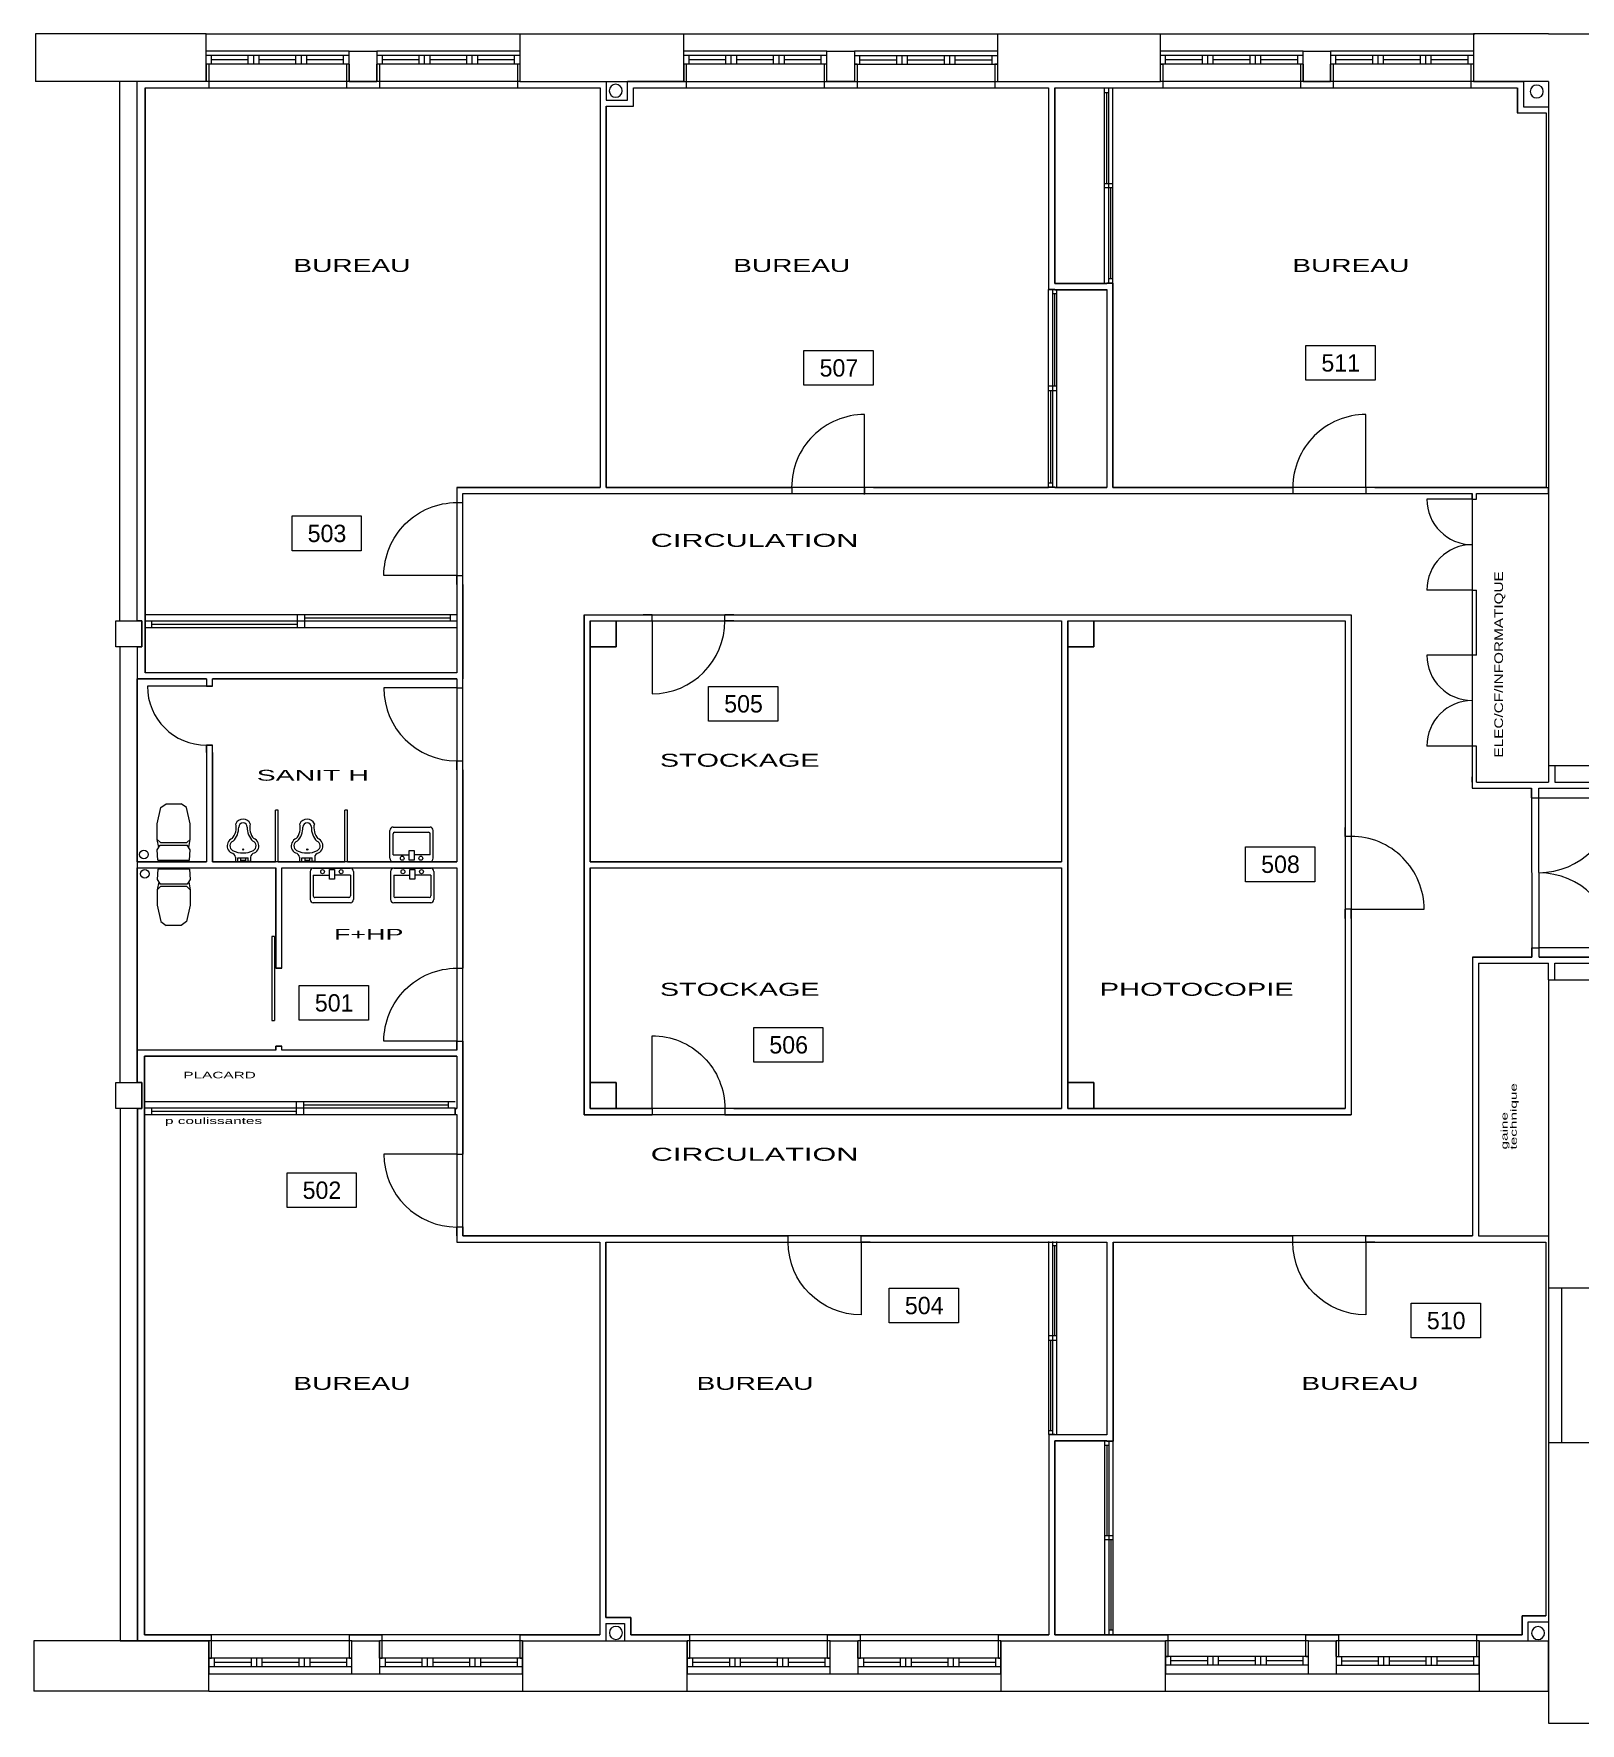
# Model space of a CAD drawing. Extents: x -18.1 to 35.5, y -11.5 to 10.4.
# Drawn here: x -18.14 to -0.3, y -11.54 to 7.96 of the extents above; entities that cross this region are included whole.
import ezdxf

# ---------------------------------------------------------------- set-up
doc = ezdxf.new("R2010")
doc.units = 0
doc.header["$MEASUREMENT"] = 0
doc.linetypes.add('TRAIT_PLEIN', pattern=[0])
for name, color, linetype in [('CLOIS5', 2, 'TRAIT_PLEIN'), ('MUR', 7, 'TRAIT_PLEIN'), ('PORTE', 3, 'Continuous'), ('SANITAIRE', 6, 'TRAIT_PLEIN'), ('SPACES', 150, 'TRAIT_PLEIN'), ('TEXTES', 6, 'TRAIT_PLEIN'), ('VITRE', 1, 'TRAIT_PLEIN')]:
    doc.layers.add(name, color=color, linetype=linetype)

msp = doc.modelspace()

# ---------------------------------------------------------------- linework, layer by layer
at = {"layer": 'CLOIS5'}
for p, q in [((-16.123, 7.606), (-16.151, 7.606)), ((-16.151, 7.606), (-16.151, 7.408)), ((-16.123, 7.606), (-16.123, 7.336)), ((-14.503, 7.606), (-14.533, 7.606)), ((-14.533, 7.606), (-14.533, 7.336)), ((-14.503, 7.606), (-14.503, 7.408)), ((-14.151, 7.606), (-14.181, 7.606)), ((-14.181, 7.408), (-14.181, 7.606)), ((-14.151, 7.606), (-14.151, 7.336)), ((-12.531, 7.606), (-12.561, 7.606)), ((-12.561, 7.606), (-12.561, 7.336)), ((-12.531, 7.606), (-12.531, 7.408)), ((-10.611, 7.606), (-10.641, 7.606)), ((-10.641, 7.606), (-10.641, 7.408)), ((-10.611, 7.606), (-10.611, 7.336)), ((-8.991, 7.606), (-9.021, 7.606)), ((-9.021, 7.606), (-9.021, 7.336)), ((-8.991, 7.408), (-8.991, 7.606)), ((-8.64, 7.606), (-8.67, 7.606)), ((-8.67, 7.606), (-8.67, 7.408)), ((-8.64, 7.606), (-8.64, 7.336)), ((-7.02, 7.606), (-7.05, 7.606)), ((-7.05, 7.606), (-7.05, 7.336)), ((-7.02, 7.606), (-7.02, 7.408)), ((-5.14, 7.408), (-5.14, 7.606)), ((-5.14, 7.606), (-5.113, 7.606)), ((-5.113, 7.606), (-5.113, 7.336)), ((-3.493, 7.606), (-3.523, 7.606)), ((-3.523, 7.606), (-3.523, 7.336)), ((-3.493, 7.606), (-3.493, 7.408)), ((-3.147, 7.606), (-3.177, 7.606)), ((-3.177, 7.408), (-3.177, 7.606)), ((-3.147, 7.606), (-3.147, 7.336)), ((-1.527, 7.606), (-1.557, 7.606)), ((-1.557, 7.606), (-1.557, 7.336)), ((-1.527, 7.606), (-1.527, 7.408)), ((-16.95, 1.182), (-16.95, 7.408)), ((-16.151, 7.408), (-16.948, 7.407)), ((-16.858, 7.336), (-16.858, 0.582)), ((-16.858, 7.336), (-16.123, 7.336)), ((-16.123, 7.336), (-14.533, 7.336)), ((-14.533, 7.336), (-14.151, 7.336)), ((-14.503, 7.408), (-14.181, 7.408)), ((-14.151, 7.336), (-12.561, 7.336)), ((-12.561, 7.336), (-11.605, 7.336)), ((-12.531, 7.408), (-11.535, 7.408)), ((-11.605, 7.336), (-11.605, 2.722)), ((-11.535, 7.408), (-11.535, 7.193)), ((-11.29, 7.193), (-11.29, 7.408)), ((-10.641, 7.408), (-11.29, 7.408)), ((-11.22, 7.123), (-11.22, 7.336)), ((-11.22, 7.336), (-10.611, 7.336)), ((-10.611, 7.336), (-9.015, 7.336)), ((-9.015, 7.336), (-8.64, 7.336)), ((-8.67, 7.408), (-8.991, 7.408)), ((-8.64, 7.336), (-7.05, 7.336)), ((-7.05, 7.336), (-6.43, 7.336)), ((-7.02, 7.408), (-5.14, 7.408)), ((-6.43, 7.336), (-6.43, 5.005)), ((-6.36, 7.336), (-6.36, 5.074)), ((-6.36, 7.336), (-5.113, 7.336)), ((-5.113, 7.336), (-3.523, 7.336)), ((-3.523, 7.336), (-3.147, 7.336)), ((-3.493, 7.408), (-3.177, 7.408)), ((-3.147, 7.336), (-1.557, 7.336)), ((-1.557, 7.336), (-1.022, 7.336)), ((-1.527, 7.408), (-0.95, 7.408)), ((-1.02, 7.336), (-1.02, 7.045)), ((-0.95, 7.408), (-0.95, 7.115)), ((-11.535, 7.193), (-11.29, 7.193)), ((-11.535, 7.123), (-11.22, 7.123)), ((-11.535, 7.123), (-11.535, 2.722)), ((-1.02, 7.045), (-0.69, 7.045)), ((-0.95, 7.115), (-0.66, 7.115)), ((-0.69, 7.045), (-0.69, 2.722)), ((-0.66, 7.115), (-0.66, 2.722)), ((-6.36, 5.074), (-5.76, 5.074)), ((-5.76, 5.08), (-5.76, 5.074)), ((-5.76, 5.08), (-5.69, 5.08)), ((-5.69, 5.08), (-5.69, 2.722)), ((-6.36, 5.005), (-6.43, 5.005)), ((-6.36, 5.004), (-5.76, 5.004)), ((-5.76, 5.004), (-5.76, 2.722)), ((-13.26, 2.722), (-13.26, 2.652)), ((-13.26, 2.722), (-11.605, 2.722)), ((-13.26, 2.652), (-13.26, 2.547)), ((-13.26, 2.547), (-13.19, 2.547)), ((-13.19, 2.652), (-9.5, 2.652)), ((-13.19, 2.547), (-13.19, 2.652)), ((-11.535, 2.722), (-9.5, 2.722)), ((-9.5, 2.722), (-9.395, 2.722)), ((-9.5, 2.652), (-9.395, 2.652)), ((-9.395, 2.722), (-9.395, 2.652)), ((-8.45, 2.722), (-8.554, 2.722)), ((-8.554, 2.722), (-8.554, 2.652)), ((-8.554, 2.652), (-8.45, 2.652)), ((-8.45, 2.722), (-6.43, 2.722)), ((-8.45, 2.652), (-3.716, 2.652)), ((-6.43, 2.725), (-6.43, 2.722)), ((-6.43, 2.725), (-6.36, 2.725)), ((-6.36, 2.725), (-6.36, 2.722)), ((-6.36, 2.722), (-5.76, 2.722)), ((-5.69, 2.722), (-3.716, 2.722)), ((-3.716, 2.722), (-3.611, 2.722)), ((-3.716, 2.652), (-3.611, 2.652)), ((-3.611, 2.722), (-3.611, 2.652)), ((-2.666, 2.722), (-2.77, 2.722)), ((-2.77, 2.722), (-2.77, 2.652)), ((-2.77, 2.652), (-2.666, 2.652)), ((-2.666, 2.722), (-0.66, 2.722)), ((-2.666, 2.652), (-1.541, 2.652)), ((-1.541, 2.587), (-1.541, 2.652)), ((-1.54, 2.587), (-1.492, 2.587)), ((-1.492, 2.652), (-1.471, 2.652)), ((-1.492, 2.587), (-1.492, 2.652)), ((-1.471, 2.652), (-0.66, 2.652)), ((-0.69, 2.722), (-0.66, 2.722)), ((-0.66, 2.652), (-0.66, 2.722)), ((-13.26, 1.602), (-13.26, 1.706)), ((-13.26, 1.706), (-13.19, 1.706)), ((-13.26, 1.602), (-13.26, 1.182)), ((-13.19, 1.602), (-13.19, 1.706)), ((-13.19, 1.602), (-13.19, 0.512)), ((-1.541, 1.537), (-1.541, 0.787)), ((-1.541, 1.537), (-1.492, 1.537)), ((-1.492, 0.787), (-1.492, 1.537)), ((-16.895, 1.182), (-16.95, 1.182)), ((-16.895, 0.882), (-16.895, 1.182)), ((-13.26, 1.182), (-13.26, 0.582)), ((-11.79, 1.252), (-11.79, -4.518)), ((-11.79, 1.252), (-11.111, 1.252)), ((-11.72, 1.182), (-11.72, -1.598)), ((-11.72, 1.182), (-11.111, 1.182)), ((-11.007, 1.252), (-11.111, 1.252)), ((-11.111, 1.182), (-11.007, 1.182)), ((-11.007, 1.182), (-11.007, 1.252)), ((-10.166, 1.182), (-10.166, 1.252)), ((-10.061, 1.252), (-10.166, 1.252)), ((-10.061, 1.182), (-10.166, 1.182)), ((-10.061, 1.252), (-2.938, 1.252)), ((-10.061, 1.182), (-6.28, 1.182)), ((-6.28, 1.182), (-6.28, -1.598)), ((-6.21, 1.182), (-6.21, -4.448)), ((-6.21, 1.182), (-3.008, 1.182)), ((-3.008, 1.182), (-3.008, -1.202)), ((-2.938, 1.252), (-2.938, -1.202)), ((-16.9, 0.882), (-16.95, 0.882)), ((-16.95, 0.882), (-16.95, 0.582)), ((-16.95, 0.882), (-16.895, 0.882)), ((-1.492, 0.787), (-1.541, 0.787)), ((-16.95, 0.582), (-16.95, 0.512)), ((-16.15, 0.512), (-16.95, 0.512)), ((-13.26, 0.582), (-16.858, 0.582)), ((-16.15, 0.512), (-16.15, 0.427)), ((-16.15, 0.427), (-16.08, 0.427)), ((-13.26, 0.512), (-16.08, 0.512)), ((-16.08, 0.427), (-16.08, 0.512)), ((-13.26, 0.512), (-13.26, 0.512)), ((-13.26, 0.512), (-13.26, 0.407)), ((-13.26, 0.407), (-13.19, 0.407)), ((-13.19, 0.407), (-13.19, 0.512)), ((-16.15, -0.338), (-16.15, -0.253)), ((-16.15, -0.253), (-16.08, -0.253)), ((-16.15, -0.338), (-16.15, -1.598)), ((-16.08, -0.338), (-16.08, -0.253)), ((-16.08, -0.338), (-16.08, -1.598)), ((-1.492, -0.263), (-1.541, -0.263)), ((-1.541, -0.263), (-1.541, -0.618)), ((-1.492, -0.618), (-1.492, -0.263)), ((-13.26, -0.538), (-13.26, -0.433)), ((-13.26, -0.433), (-13.19, -0.433)), ((-13.26, -0.538), (-13.26, -1.598)), ((-13.19, -0.538), (-13.19, -0.433)), ((-13.19, -0.538), (-13.19, -2.723)), ((-0.59, -0.492), (-0.66, -0.492)), ((-0.66, -0.492), (-0.66, -0.681)), ((-0.59, -0.492), (-0.59, -0.681)), ((-1.541, -0.681), (-1.541, -0.618)), ((-1.541, -0.681), (-1.541, -0.751)), ((-1.541, -0.751), (-0.858, -0.751)), ((-1.492, -0.681), (-1.492, -0.618)), ((-1.492, -0.681), (-0.66, -0.681)), ((-1.471, -0.681), (-1.471, -0.681)), ((-0.858, -0.861), (-0.858, -0.751)), ((-0.773, -0.861), (-0.773, -0.751)), ((-0.772, -0.751), (-0.772, -0.751)), ((-0.772, -0.751), (0.071, -0.751)), ((-0.59, -0.681), (0.001, -0.681)), ((-0.858, -0.861), (-0.773, -0.861)), ((-15.321, -1.002), (-15.351, -1.002)), ((-15.351, -1.598), (-15.351, -1.002)), ((-15.321, -1.598), (-15.321, -1.002)), ((-14.521, -1.002), (-14.551, -1.002)), ((-14.551, -1.598), (-14.551, -1.002)), ((-14.521, -1.598), (-14.521, -1.002)), ((-3.008, -1.307), (-3.008, -1.202)), ((-2.938, -1.307), (-3.008, -1.307)), ((-2.938, -1.202), (-2.938, -1.307)), ((-16.95, -1.598), (-16.95, -1.668)), ((-16.95, -1.598), (-16.15, -1.598)), ((-16.95, -1.668), (-15.348, -1.668)), ((-16.08, -1.598), (-15.351, -1.598)), ((-15.348, -2.826), (-15.348, -1.668)), ((-15.321, -1.598), (-14.551, -1.598)), ((-15.278, -2.826), (-15.278, -1.668)), ((-15.278, -1.668), (-13.26, -1.668)), ((-14.521, -1.598), (-13.26, -1.598)), ((-13.26, -1.668), (-13.26, -2.723)), ((-11.72, -1.598), (-6.28, -1.598)), ((-11.72, -1.668), (-11.72, -4.445)), ((-11.72, -1.668), (-6.28, -1.668)), ((-6.28, -1.668), (-6.28, -4.448)), ((-3.008, -2.252), (-3.008, -2.147)), ((-2.938, -2.147), (-3.008, -2.147)), ((-3.008, -2.252), (-3.008, -4.448)), ((-2.938, -2.252), (-2.938, -2.147)), ((-2.938, -2.252), (-2.938, -4.518)), ((-13.26, -2.723), (-13.26, -2.828)), ((-13.19, -2.723), (-13.19, -2.828)), ((-1.538, -2.701), (-1.538, -5.918)), ((-1.538, -2.701), (-0.853, -2.701)), ((-0.853, -2.701), (-0.853, -2.591)), ((-0.853, -2.591), (-0.768, -2.591)), ((-0.768, -2.701), (-0.768, -2.592)), ((-0.768, -2.701), (0.081, -2.701)), ((-15.278, -2.826), (-15.348, -2.826)), ((-13.26, -2.828), (-13.19, -2.828)), ((-1.468, -2.771), (-1.468, -5.918)), ((-1.468, -2.771), (-0.66, -2.771)), ((-0.66, -2.962), (-0.66, -2.771)), ((-0.59, -2.771), (0.011, -2.771)), ((-0.59, -2.962), (-0.59, -2.771)), ((-0.66, -2.962), (-0.59, -2.962)), ((-13.26, -3.773), (-13.26, -3.669)), ((-13.26, -3.669), (-13.19, -3.669)), ((-13.19, -3.669), (-13.19, -3.773)), ((-15.348, -3.773), (-16.95, -3.773)), ((-16.95, -4.145), (-16.95, -3.773)), ((-13.26, -3.843), (-16.865, -3.843)), ((-16.865, -3.843), (-16.865, -10.522)), ((-15.348, -3.773), (-15.348, -3.726)), ((-15.348, -3.726), (-15.278, -3.726)), ((-15.278, -3.773), (-15.278, -3.726)), ((-13.26, -3.773), (-15.278, -3.773)), ((-13.26, -3.843), (-13.26, -4.445)), ((-13.19, -3.773), (-13.19, -4.868)), ((-16.9, -4.145), (-16.95, -4.145)), ((-16.895, -4.145), (-16.95, -4.145)), ((-16.895, -4.445), (-16.895, -4.145)), ((-16.953, -4.445), (-16.9, -4.445)), ((-16.945, -10.592), (-16.945, -4.445)), ((-16.945, -4.445), (-16.895, -4.445)), ((-13.28, -4.445), (-13.26, -4.445)), ((-13.28, -4.515), (-13.28, -4.445)), ((-11.72, -4.445), (-11.007, -4.445)), ((-11.007, -4.445), (-11.007, -4.448)), ((-11.007, -4.448), (-11.007, -4.518)), ((-10.061, -4.448), (-10.166, -4.448)), ((-10.166, -4.448), (-10.166, -4.518)), ((-10.061, -4.448), (-6.28, -4.448)), ((-6.21, -4.448), (-3.008, -4.448)), ((-13.28, -4.515), (-13.26, -4.515)), ((-13.26, -4.515), (-13.26, -4.868)), ((-11.79, -4.518), (-11.111, -4.518)), ((-11.111, -4.518), (-11.007, -4.518)), ((-10.166, -4.518), (-10.061, -4.518)), ((-10.061, -4.518), (-2.938, -4.518)), ((-13.26, -4.868), (-13.26, -4.973)), ((-13.19, -4.868), (-13.19, -4.973)), ((-13.26, -4.973), (-13.19, -4.973)), ((-13.26, -5.918), (-13.26, -5.813)), ((-13.26, -5.813), (-13.19, -5.813)), ((-13.19, -5.813), (-13.19, -5.918)), ((-13.26, -5.918), (-13.26, -5.988)), ((-13.26, -5.988), (-11.61, -5.988)), ((-13.19, -5.918), (-9.539, -5.918)), ((-11.61, -5.988), (-11.61, -10.522)), ((-11.54, -5.988), (-9.539, -5.988)), ((-11.54, -5.988), (-11.54, -10.322)), ((-9.539, -5.918), (-9.434, -5.918)), ((-9.539, -5.988), (-9.434, -5.988)), ((-9.434, -5.988), (-9.434, -5.918)), ((-8.594, -5.988), (-8.594, -5.918)), ((-8.594, -5.918), (-8.489, -5.918)), ((-8.489, -5.988), (-8.594, -5.988)), ((-8.489, -5.918), (-3.716, -5.918)), ((-8.489, -5.988), (-6.427, -5.988)), ((-6.427, -5.988), (-5.757, -5.988)), ((-5.757, -5.988), (-5.757, -8.213)), ((-5.687, -5.988), (-3.716, -5.988)), ((-5.687, -5.988), (-5.687, -8.285)), ((-3.716, -5.918), (-3.611, -5.918)), ((-3.716, -5.988), (-3.611, -5.988)), ((-3.611, -5.988), (-3.611, -5.918)), ((-2.77, -5.988), (-2.77, -5.918)), ((-2.77, -5.918), (-2.666, -5.918)), ((-2.666, -5.988), (-2.77, -5.988)), ((-2.666, -5.918), (-1.538, -5.918)), ((-2.666, -5.988), (-0.691, -5.988)), ((-1.468, -5.918), (-0.66, -5.918)), ((-0.691, -5.988), (-0.691, -10.301)), ((-0.66, -5.918), (-0.66, -10.371)), ((-6.427, -8.211), (-6.427, -10.522)), ((-6.427, -8.211), (-6.357, -8.211)), ((-6.357, -8.211), (-6.357, -8.213)), ((-5.757, -8.213), (-6.357, -8.213)), ((-6.357, -8.283), (-6.357, -10.522)), ((-5.757, -8.283), (-6.357, -8.283)), ((-5.757, -8.283), (-5.757, -8.285)), ((-5.687, -8.285), (-5.757, -8.285)), ((-11.54, -10.322), (-11.253, -10.322)), ((-11.253, -10.322), (-11.253, -10.522)), ((-0.967, -10.301), (-0.691, -10.301)), ((-0.967, -10.522), (-0.967, -10.301)), ((-16.865, -10.522), (-16.09, -10.522)), ((-14.5, -10.522), (-16.09, -10.522)), ((-16.09, -10.792), (-16.09, -10.522)), ((-14.5, -10.522), (-14.12, -10.522)), ((-14.5, -10.792), (-14.5, -10.522)), ((-12.53, -10.522), (-14.12, -10.522)), ((-14.12, -10.792), (-14.12, -10.522)), ((-12.53, -10.522), (-11.61, -10.522)), ((-12.53, -10.792), (-12.53, -10.522)), ((-11.54, -10.392), (-11.54, -10.592)), ((-11.54, -10.392), (-11.323, -10.392)), ((-11.323, -10.392), (-11.323, -10.592)), ((-11.253, -10.522), (-10.565, -10.522)), ((-10.57, -10.792), (-10.57, -10.522)), ((-8.98, -10.522), (-10.565, -10.522)), ((-8.98, -10.522), (-8.6, -10.522)), ((-8.98, -10.792), (-8.98, -10.522)), ((-7.01, -10.522), (-8.6, -10.522)), ((-8.6, -10.792), (-8.6, -10.522)), ((-7.01, -10.522), (-6.427, -10.522)), ((-7.01, -10.792), (-7.01, -10.522)), ((-6.357, -10.522), (-5.048, -10.522)), ((-3.46, -10.522), (-5.051, -10.522)), ((-5.051, -10.772), (-5.051, -10.522)), ((-3.46, -10.522), (-3.081, -10.522)), ((-3.46, -10.772), (-3.46, -10.522)), ((-1.49, -10.522), (-3.081, -10.522)), ((-3.081, -10.592), (-3.081, -10.522)), ((-3.081, -10.772), (-3.081, -10.528)), ((-1.49, -10.522), (-0.967, -10.522)), ((-1.49, -10.772), (-1.49, -10.522)), ((-0.897, -10.371), (-0.66, -10.371)), ((-0.897, -10.592), (-0.897, -10.371)), ((-16.945, -10.592), (-16.12, -10.592)), ((-16.865, -10.592), (-16.12, -10.592)), ((-16.865, -10.592), (-16.12, -10.592)), ((-16.12, -10.792), (-16.12, -10.592)), ((-14.47, -10.592), (-14.15, -10.592)), ((-14.47, -10.792), (-14.47, -10.592)), ((-14.15, -10.792), (-14.15, -10.592)), ((-12.5, -10.592), (-11.54, -10.592)), ((-12.5, -10.792), (-12.5, -10.592)), ((-11.323, -10.592), (-10.6, -10.592)), ((-10.6, -10.792), (-10.6, -10.592)), ((-8.95, -10.592), (-8.63, -10.592)), ((-8.95, -10.792), (-8.95, -10.592)), ((-8.63, -10.792), (-8.63, -10.592)), ((-6.98, -10.592), (-6.429, -10.592)), ((-6.98, -10.792), (-6.98, -10.592)), ((-6.429, -10.592), (-5.081, -10.592)), ((-5.081, -10.772), (-5.081, -10.592)), ((-3.43, -10.592), (-3.11, -10.592)), ((-3.43, -10.772), (-3.43, -10.592)), ((-3.11, -10.772), (-3.11, -10.592)), ((-1.46, -10.592), (-0.967, -10.592)), ((-1.46, -10.592), (-1.46, -10.772)), ((-0.967, -10.592), (-0.897, -10.592)), ((-0.967, -10.592), (-0.967, -10.592)), ((-16.12, -10.792), (-16.09, -10.792)), ((-14.5, -10.792), (-14.47, -10.792)), ((-14.15, -10.792), (-14.12, -10.792)), ((-12.53, -10.792), (-12.5, -10.792)), ((-10.6, -10.792), (-10.57, -10.792)), ((-8.98, -10.792), (-8.95, -10.792)), ((-8.63, -10.792), (-8.6, -10.792)), ((-7.01, -10.792), (-6.98, -10.792)), ((-5.081, -10.772), (-5.051, -10.772)), ((-3.46, -10.772), (-3.43, -10.772)), ((-3.11, -10.772), (-3.081, -10.772)), ((-1.49, -10.772), (-1.46, -10.772))]:
    msp.add_line(p, q, dxfattribs=at)
at = {"layer": 'MUR'}
for p, q in [((-18.123, 7.958), (-18.123, 7.408)), ((-16.151, 7.958), (-18.123, 7.958)), ((-16.151, 7.958), (-12.531, 7.958)), ((-16.151, 7.408), (-16.151, 7.958)), ((-12.531, 7.958), (-12.531, 7.408)), ((-12.531, 7.958), (-10.641, 7.958)), ((-10.641, 7.958), (-7.02, 7.958)), ((-10.641, 7.408), (-10.641, 7.958)), ((-7.02, 7.958), (-7.02, 7.408)), ((-7.02, 7.958), (-5.14, 7.958)), ((-5.14, 7.958), (-1.51, 7.958)), ((-5.14, 7.408), (-5.14, 7.958)), ((-1.527, 7.958), (-1.527, 7.408)), ((-0.66, 7.958), (-1.527, 7.958)), ((-0.66, 7.958), (1.5, 7.958)), ((-14.503, 7.756), (-16.151, 7.756)), ((-14.503, 7.756), (-14.181, 7.756)), ((-14.503, 7.408), (-14.503, 7.756)), ((-14.181, 7.756), (-14.181, 7.408)), ((-12.531, 7.756), (-14.181, 7.756)), ((-8.991, 7.756), (-10.641, 7.756)), ((-8.991, 7.756), (-8.67, 7.756)), ((-8.991, 7.408), (-8.991, 7.756)), ((-8.67, 7.756), (-8.67, 7.408)), ((-7.02, 7.756), (-8.67, 7.756)), ((-3.493, 7.756), (-5.143, 7.756)), ((-3.493, 7.756), (-3.177, 7.756)), ((-3.493, 7.408), (-3.493, 7.756)), ((-3.177, 7.756), (-3.177, 7.408)), ((-1.527, 7.756), (-3.177, 7.756)), ((-12.531, 7.408), (-18.123, 7.408)), ((-17.15, 1.182), (-17.15, 7.408)), ((-16.95, 1.182), (-16.95, 7.408)), ((-12.531, 7.408), (-7.02, 7.408)), ((-7.02, 7.408), (-5.14, 7.408)), ((-0.66, 7.408), (-5.143, 7.408)), ((-0.66, 7.408), (-0.66, -0.492)), ((-17.195, 0.882), (-17.195, 1.182)), ((-17.195, 1.182), (-16.895, 1.182)), ((-17.15, 1.182), (-16.95, 1.182)), ((-16.895, 1.182), (-16.895, 0.882)), ((-11.72, 0.882), (-11.72, 1.182)), ((-11.72, 1.182), (-11.42, 1.182)), ((-11.42, 1.182), (-11.42, 0.882)), ((-6.21, 0.882), (-6.21, 1.182)), ((-6.21, 1.182), (-5.91, 1.182)), ((-5.91, 1.182), (-5.91, 0.882)), ((-16.895, 0.882), (-17.195, 0.882)), ((-16.95, 0.882), (-17.15, 0.882)), ((-17.15, 0.882), (-17.15, -4.145)), ((-16.95, 0.882), (-16.95, -4.145)), ((-11.42, 0.882), (-11.72, 0.882)), ((-5.91, 0.882), (-6.21, 0.882)), ((0.07, -0.492), (-0.66, -0.492)), ((-0.66, -2.962), (-0.66, -6.522)), ((-0.66, -2.962), (0.07, -2.962)), ((-17.195, -4.445), (-17.195, -4.145)), ((-17.195, -4.145), (-16.895, -4.145)), ((-16.895, -4.145), (-16.895, -4.445)), ((-11.72, -4.445), (-11.72, -4.145)), ((-11.72, -4.145), (-11.42, -4.145)), ((-11.42, -4.145), (-11.42, -4.445)), ((-6.21, -4.445), (-6.21, -4.145)), ((-6.21, -4.145), (-5.91, -4.145)), ((-5.91, -4.145), (-5.91, -4.445)), ((-16.895, -4.445), (-17.195, -4.445)), ((-17.145, -4.445), (-17.145, -10.592)), ((-16.945, -4.445), (-16.945, -10.592)), ((-11.42, -4.445), (-11.72, -4.445)), ((-5.91, -4.445), (-6.21, -4.445)), ((0.07, -6.522), (-0.66, -6.522)), ((-0.51, -6.522), (-0.66, -6.522)), ((-0.66, -6.522), (-0.66, -8.302)), ((-0.51, -6.522), (-0.51, -8.302)), ((-0.66, -8.302), (-0.66, -10.742)), ((-0.66, -8.302), (0.07, -8.302)), ((-0.66, -8.302), (-0.51, -8.302)), ((-18.141, -10.592), (-18.141, -11.172)), ((-16.12, -10.592), (-18.141, -10.592)), ((-17.145, -10.592), (-16.945, -10.592)), ((-16.12, -11.172), (-16.12, -10.592)), ((-16.12, -10.592), (-16.12, -10.972)), ((-16.12, -10.592), (-16.12, -10.592)), ((-16.12, -10.592), (-16.12, -10.972)), ((-14.47, -10.592), (-16.12, -10.592)), ((-14.47, -10.592), (-14.15, -10.592)), ((-14.47, -10.972), (-14.47, -10.592)), ((-14.15, -10.592), (-14.15, -10.972)), ((-12.5, -10.592), (-14.15, -10.592)), ((-12.5, -10.592), (-12.5, -11.172)), ((-12.5, -10.592), (-10.6, -10.592)), ((-12.5, -10.972), (-12.5, -10.592)), ((-12.5, -10.592), (-12.5, -10.592)), ((-12.5, -10.972), (-12.5, -10.592)), ((-10.6, -10.592), (-10.6, -10.972)), ((-10.6, -10.592), (-10.6, -10.972)), ((-8.95, -10.592), (-10.6, -10.592)), ((-10.6, -11.172), (-10.6, -10.592)), ((-8.95, -10.592), (-8.63, -10.592)), ((-8.95, -10.972), (-8.95, -10.592)), ((-8.63, -10.592), (-8.63, -10.972)), ((-6.98, -10.592), (-8.63, -10.592)), ((-6.98, -10.972), (-6.98, -10.592)), ((-6.98, -10.592), (-6.98, -10.592)), ((-6.98, -10.972), (-6.98, -10.592)), ((-6.98, -10.592), (-6.98, -11.172)), ((-6.98, -10.592), (-5.08, -10.592)), ((-5.08, -10.592), (-5.08, -10.972)), ((-5.08, -10.592), (-5.08, -10.972)), ((-3.43, -10.592), (-5.08, -10.592)), ((-5.08, -11.172), (-5.08, -10.592)), ((-3.43, -10.592), (-3.11, -10.592)), ((-3.43, -10.972), (-3.43, -10.592)), ((-3.11, -10.592), (-3.11, -10.972)), ((-1.46, -10.592), (-3.11, -10.592)), ((-1.46, -10.972), (-1.46, -10.592)), ((-1.46, -10.592), (-1.46, -11.172)), ((-1.46, -10.592), (-0.66, -10.592)), ((-0.66, -11.172), (-0.66, -10.592)), ((-0.66, -10.742), (-0.66, -10.742)), ((-0.66, -10.742), (-0.66, -11.542)), ((-16.12, -10.972), (-14.47, -10.972)), ((-14.47, -10.972), (-14.15, -10.972)), ((-14.15, -10.972), (-12.5, -10.972)), ((-10.6, -10.972), (-8.95, -10.972)), ((-8.95, -10.972), (-8.63, -10.972)), ((-8.63, -10.972), (-6.98, -10.972)), ((-5.08, -10.972), (-3.43, -10.972)), ((-3.43, -10.972), (-3.11, -10.972)), ((-3.11, -10.972), (-1.46, -10.972)), ((-16.12, -11.172), (-18.141, -11.172)), ((-16.12, -11.172), (-12.5, -11.172)), ((-12.5, -11.172), (-10.6, -11.172)), ((-10.6, -11.172), (-6.98, -11.172)), ((-6.98, -11.172), (-5.08, -11.172)), ((-5.08, -11.172), (-1.452, -11.172)), ((-1.46, -11.172), (-0.66, -11.172)), ((-0.66, -11.542), (1.223, -11.542))]:
    msp.add_line(p, q, dxfattribs=at)
for centre, major_axis, start_param, end_param in [((-11.426, 7.3), (0.053, 0.053), 0.785398, 7.068583), ((-0.797, 7.292), (0.053, 0.053), 0.785398, 7.068583), ((-16.87, -1.514), (-0.0354, 0.0354), -0.785398, 5.497787), ((-16.861, -1.737), (-0.0354, 0.0354), -0.785398, 5.497787), ((-11.424, -10.499), (0.053, 0.053), 0.785398, 7.068583), ((-0.782, -10.501), (-0.053, 0.053), -0.785398, 5.497787)]:
    msp.add_ellipse(centre, major_axis=major_axis, ratio=1, start_param=start_param, end_param=end_param, dxfattribs=at)
at = {"layer": 'PORTE'}
for p, q in [((-5.784, 5.08), (-5.784, 7.33)), ((-5.784, 7.281), (-5.737, 7.281)), ((-5.76, 6.23), (-5.76, 7.281)), ((-5.737, 5.08), (-5.737, 7.33)), ((-5.69, 5.08), (-5.69, 7.33)), ((-5.784, 6.23), (-5.69, 6.23)), ((-5.69, 6.18), (-5.784, 6.18)), ((-5.713, 5.13), (-5.713, 6.18)), ((-5.69, 5.13), (-5.737, 5.13)), ((-6.43, 2.725), (-6.43, 5.005)), ((-6.382, 2.725), (-6.382, 5.005)), ((-6.335, 4.955), (-6.382, 4.955)), ((-6.359, 3.89), (-6.359, 4.955)), ((-6.335, 2.725), (-6.335, 5.005)), ((-6.335, 3.89), (-6.43, 3.89)), ((-6.43, 3.84), (-6.335, 3.84)), ((-6.406, 2.775), (-6.406, 3.84)), ((-8.554, 2.642), (-8.554, 3.563)), ((-2.77, 2.722), (-2.77, 3.563)), ((-6.43, 2.775), (-6.382, 2.775)), ((-1.541, 2.587), (-2.066, 2.587)), ((-13.26, 1.706), (-14.101, 1.706)), ((-1.541, 1.537), (-2.066, 1.537)), ((-13.26, 1.252), (-16.858, 1.252)), ((-13.26, 1.177), (-16.858, 1.177)), ((-16.779, 1.102), (-16.779, 1.177)), ((-15.098, 1.102), (-15.098, 1.252)), ((-15.018, 1.252), (-15.018, 1.102)), ((-13.338, 1.214), (-15.018, 1.214)), ((-13.338, 1.252), (-13.338, 1.177)), ((-11.007, 1.182), (-11.007, 0.341)), ((-13.26, 1.102), (-16.858, 1.102)), ((-15.098, 1.139), (-16.779, 1.139)), ((-1.541, 0.787), (-2.066, 0.787)), ((-16.086, 0.427), (-16.831, 0.427)), ((-13.26, 0.407), (-14.101, 0.407)), ((-1.541, -0.263), (-2.066, -0.263)), ((-0.773, -0.861), (0.091, -0.862)), ((-2.938, -2.147), (-2.097, -2.147)), ((-15.365, -2.46), (-15.395, -2.46)), ((-15.395, -2.46), (-15.395, -3.43)), ((-15.365, -2.46), (-15.365, -3.43)), ((-0.768, -2.589), (0.091, -2.589)), ((-15.395, -3.43), (-15.365, -3.43)), ((-13.26, -3.669), (-14.101, -3.669)), ((-11.007, -4.445), (-11.007, -3.607)), ((-16.86, -4.366), (-13.28, -4.366)), ((-16.86, -4.44), (-13.28, -4.44)), ((-16.781, -4.515), (-16.781, -4.44)), ((-16.781, -4.478), (-15.11, -4.478)), ((-15.11, -4.515), (-15.11, -4.366)), ((-15.03, -4.366), (-15.03, -4.515)), ((-15.03, -4.403), (-13.359, -4.403)), ((-13.359, -4.366), (-13.359, -4.44)), ((-16.86, -4.515), (-13.28, -4.515)), ((-13.26, -4.973), (-14.101, -4.973)), ((-8.594, -5.988), (-8.594, -6.829)), ((-6.427, -8.211), (-6.427, -5.981)), ((-6.38, -8.211), (-6.38, -5.981)), ((-6.334, -6.03), (-6.38, -6.03)), ((-6.357, -7.071), (-6.357, -6.03)), ((-6.334, -8.211), (-6.334, -5.981)), ((-2.77, -5.988), (-2.77, -6.829)), ((-6.334, -7.071), (-6.427, -7.071)), ((-6.427, -7.121), (-6.334, -7.121)), ((-6.403, -8.162), (-6.403, -7.121)), ((-6.427, -8.162), (-6.38, -8.162)), ((-5.78, -10.515), (-5.78, -8.285)), ((-5.78, -8.334), (-5.733, -8.334)), ((-5.756, -9.375), (-5.756, -8.334)), ((-5.733, -10.515), (-5.733, -8.285)), ((-5.687, -10.515), (-5.687, -8.285)), ((-5.78, -9.375), (-5.687, -9.375)), ((-5.687, -9.425), (-5.78, -9.425)), ((-5.71, -10.466), (-5.71, -9.425)), ((-5.687, -10.466), (-5.733, -10.466))]:
    msp.add_line(p, q, dxfattribs=at)
for centre, start, end in [((-1.541, 2.587), 180, 270), ((-1.541, 1.537), 90, 180), ((-1.541, 0.787), 180, 270), ((-1.541, -0.263), 90, 180)]:
    msp.add_arc(centre, 0.525, start, end, dxfattribs=at)
for centre, major_axis, start_param, end_param in [((-8.554, 2.722), (0.595, 0.595), 0.785398, 2.356195), ((-2.77, 2.722), (0.595, 0.595), 0.785398, 2.356195), ((-11.007, 1.182), (0.595, 0.595), 3.926991, 5.497787), ((-16.15, 0.427), (-0.481, 0.481), 0.785536, 2.356332), ((-13.26, 0.407), (0.595, 0.595), 2.356195, 3.926991), ((-0.772, -0.862), (0.61, 0.61), 3.926991, 5.497787), ((-2.938, -2.147), (0.595, 0.595), 5.497787, 7.068584), ((-0.772, -2.589), (-0.61, 0.61), 3.926991, 5.497787), ((-13.26, -4.973), (0.595, 0.595), 2.356195, 3.926991)]:
    msp.add_ellipse(centre, major_axis=major_axis, ratio=1, start_param=start_param, end_param=end_param, dxfattribs=at)
at = {"layer": 'PORTE', "extrusion": (0, 0, -1)}
for centre, start_param, end_param in [((-13.26, 1.706), 5.497787, 7.068584), ((-13.26, -3.669), 5.497787, 7.068584), ((-11.007, -4.448), 0.785398, 2.356195), ((-8.594, -5.988), 3.926991, 5.497787), ((-2.77, -5.988), 3.926991, 5.497787)]:
    msp.add_ellipse(centre, major_axis=(-0.595, 0.595), ratio=1, start_param=start_param, end_param=end_param, dxfattribs=at)
at = {"layer": 'SANITAIRE'}
for p, q in [((-16.718, -1.161), (-16.675, -0.974)), ((-16.675, -0.974), (-16.614, -0.929)), ((-16.614, -0.929), (-16.44, -0.929)), ((-16.379, -0.974), (-16.44, -0.929)), ((-16.336, -1.161), (-16.379, -0.974)), ((-16.718, -1.34), (-16.718, -1.161)), ((-16.336, -1.34), (-16.336, -1.161)), ((-16.7, -1.434), (-16.718, -1.34)), ((-16.718, -1.34), (-16.681, -1.378)), ((-16.336, -1.34), (-16.374, -1.378)), ((-16.354, -1.434), (-16.336, -1.34)), ((-14.032, -1.558), (-14.032, -1.238)), ((-13.996, -1.198), (-13.568, -1.198)), ((-13.996, -1.518), (-13.996, -1.278)), ((-13.978, -1.258), (-13.585, -1.258)), ((-13.568, -1.518), (-13.568, -1.278)), ((-13.532, -1.558), (-13.532, -1.238)), ((-16.718, -1.461), (-16.682, -1.406)), ((-16.71, -1.58), (-16.718, -1.461)), ((-16.682, -1.406), (-16.372, -1.406)), ((-16.681, -1.378), (-16.374, -1.378)), ((-16.336, -1.461), (-16.372, -1.406)), ((-16.344, -1.58), (-16.336, -1.461)), ((-15.815, -1.547), (-15.815, -1.595)), ((-15.788, -1.595), (-15.788, -1.552)), ((-15.788, -1.552), (-15.667, -1.552)), ((-15.755, -1.552), (-15.755, -1.595)), ((-15.7, -1.552), (-15.7, -1.595)), ((-15.667, -1.595), (-15.667, -1.552)), ((-15.64, -1.547), (-15.64, -1.595)), ((-15.075, -1.547), (-15.075, -1.595)), ((-15.048, -1.595), (-15.048, -1.552)), ((-15.048, -1.552), (-14.928, -1.552)), ((-15.015, -1.552), (-15.015, -1.595)), ((-14.96, -1.552), (-14.96, -1.595)), ((-14.928, -1.595), (-14.928, -1.552)), ((-14.9, -1.547), (-14.9, -1.595)), ((-13.996, -1.518), (-13.81, -1.518)), ((-13.81, -1.582), (-13.81, -1.47)), ((-13.81, -1.47), (-13.753, -1.47)), ((-13.753, -1.47), (-13.753, -1.582)), ((-13.568, -1.518), (-13.753, -1.518)), ((-16.71, -1.683), (-16.718, -1.802)), ((-16.71, -1.58), (-16.344, -1.58)), ((-16.344, -1.683), (-16.71, -1.683)), ((-16.344, -1.683), (-16.336, -1.802)), ((-15.815, -1.595), (-15.788, -1.595)), ((-15.755, -1.581), (-15.7, -1.581)), ((-15.755, -1.595), (-15.7, -1.595)), ((-15.64, -1.595), (-15.667, -1.595)), ((-15.075, -1.595), (-15.048, -1.595)), ((-15.015, -1.581), (-14.96, -1.581)), ((-15.015, -1.595), (-14.96, -1.595)), ((-14.952, -1.713), (-14.952, -2.033)), ((-14.9, -1.595), (-14.928, -1.595)), ((-14.916, -1.673), (-14.487, -1.673)), ((-14.916, -1.753), (-14.916, -1.993)), ((-14.916, -1.753), (-14.73, -1.753)), ((-14.73, -1.801), (-14.73, -1.689)), ((-14.73, -1.689), (-14.673, -1.689)), ((-14.673, -1.689), (-14.673, -1.801)), ((-14.487, -1.753), (-14.673, -1.753)), ((-14.487, -1.753), (-14.487, -1.993)), ((-14.452, -1.713), (-14.452, -2.033)), ((-14.024, -1.713), (-14.024, -2.033)), ((-13.568, -1.598), (-13.996, -1.598)), ((-13.988, -1.673), (-13.56, -1.673)), ((-13.988, -1.753), (-13.988, -1.993)), ((-13.988, -1.753), (-13.802, -1.753)), ((-13.753, -1.582), (-13.81, -1.582)), ((-13.802, -1.801), (-13.802, -1.689)), ((-13.802, -1.689), (-13.745, -1.689)), ((-13.745, -1.689), (-13.745, -1.801)), ((-13.56, -1.753), (-13.745, -1.753)), ((-13.56, -1.753), (-13.56, -1.993)), ((-13.524, -1.713), (-13.524, -2.033)), ((-16.718, -1.802), (-16.682, -1.856)), ((-16.7, -1.829), (-16.718, -1.923)), ((-16.718, -1.923), (-16.681, -1.885)), ((-16.718, -1.923), (-16.718, -2.101)), ((-16.372, -1.856), (-16.682, -1.856)), ((-16.374, -1.885), (-16.681, -1.885)), ((-16.336, -1.923), (-16.374, -1.885)), ((-16.336, -1.802), (-16.372, -1.856)), ((-16.354, -1.829), (-16.336, -1.923)), ((-16.336, -1.923), (-16.336, -2.101)), ((-14.673, -1.801), (-14.73, -1.801)), ((-13.745, -1.801), (-13.802, -1.801)), ((-16.718, -2.101), (-16.675, -2.289)), ((-16.336, -2.101), (-16.379, -2.289)), ((-14.487, -2.073), (-14.916, -2.073)), ((-14.505, -2.013), (-14.898, -2.013)), ((-13.56, -2.073), (-13.988, -2.073)), ((-13.577, -2.013), (-13.97, -2.013)), ((-16.675, -2.289), (-16.614, -2.334)), ((-16.44, -2.334), (-16.614, -2.334)), ((-16.379, -2.289), (-16.44, -2.334))]:
    msp.add_line(p, q, dxfattribs=at)
for centre in [(-15.725, -1.457), (-14.985, -1.457)]:
    msp.add_circle(centre, 0.0073, dxfattribs=at)
for centre, radius, start, end in [((-15.997, -1.206), 0.191, 318.7876, 13.2319), ((-15.727, -1.198), 0.0915, 22.7132, 157.0807), ((-15.727, -1.198), 0.0496, 0, 180), ((-15.458, -1.206), 0.191, 166.7681, 221.2124), ((-15.257, -1.206), 0.191, 318.7876, 13.2319), ((-14.988, -1.198), 0.0915, 22.7132, 157.0807), ((-14.988, -1.198), 0.0496, 0, 180), ((-14.718, -1.206), 0.191, 166.7681, 221.2124), ((-15.818, -1.416), 0.0914, 112.5531, 156.0593), ((-15.818, -1.416), 0.0602, 112.5528, 241.3243), ((-15.997, -1.206), 0.22, 315.0883, 2.1277), ((-15.458, -1.206), 0.22, 177.8723, 224.9117), ((-15.636, -1.416), 0.0602, 298.6757, 67.4472), ((-15.636, -1.416), 0.0914, 23.9406, 67.4469), ((-15.079, -1.416), 0.0914, 112.5531, 156.0593), ((-15.079, -1.416), 0.0602, 112.5528, 241.3243), ((-15.257, -1.206), 0.22, 315.0883, 2.1277), ((-14.718, -1.206), 0.22, 177.8723, 224.9117), ((-14.897, -1.416), 0.0602, 298.6757, 67.4472), ((-14.897, -1.416), 0.0914, 23.9406, 67.4469), ((-15.818, -1.416), 0.0918, 156.0596, 242.3165), ((-15.864, -1.547), 0.049, 0.1549, 86.2177), ((-15.727, -1.228), 0.269, 243.5367, 296.4633), ((-15.591, -1.547), 0.049, 93.7823, 179.8451), ((-15.636, -1.416), 0.0918, 297.6835, 23.9404), ((-15.079, -1.416), 0.0918, 156.0596, 242.3165), ((-15.125, -1.547), 0.049, 0.1549, 86.2177), ((-14.988, -1.228), 0.269, 243.5367, 296.4633), ((-14.851, -1.547), 0.049, 93.7823, 179.8451), ((-14.897, -1.416), 0.0918, 297.6835, 23.9404)]:
    msp.add_arc(centre, radius, start, end, dxfattribs=at)
for centre, major_axis, ratio, start_param, end_param in [((-13.996, -1.238), (0, 0.04), 0.892858, 0, 1.570796), ((-13.978, -1.278), (0, 0.02), 0.892858, 0, 1.570796), ((-13.585, -1.278), (0, 0.02), 0.892857, -1.570796, 0), ((-13.568, -1.238), (0, 0.04), 0.892858, -1.570796, 0), ((-13.996, -1.558), (0, 0.04), 0.892858, 1.570796, 3.141593), ((-13.568, -1.558), (0, 0.04), 0.892858, 3.141593, 4.712389), ((-14.916, -1.713), (0, 0.04), 0.892858, 0, 1.570796), ((-14.809, -1.713), (0, 0.024), 0.892858, 3.141593, 9.424778), ((-14.595, -1.713), (0, 0.024), 0.892857, 3.141593, 9.424778), ((-14.487, -1.713), (0, 0.04), 0.892858, -1.570796, 0), ((-13.988, -1.713), (0, 0.04), 0.892858, 0, 1.570796), ((-13.881, -1.713), (0, 0.024), 0.892858, 3.141593, 9.424778), ((-13.667, -1.713), (0, 0.024), 0.892858, 3.141593, 9.424778), ((-13.56, -1.713), (0, 0.04), 0.892858, -1.570796, 0), ((-14.916, -2.033), (0, 0.04), 0.892858, 1.570796, 3.141593), ((-14.898, -1.993), (0, 0.02), 0.892857, 1.570796, 3.141593), ((-14.505, -1.993), (0, 0.02), 0.892858, 3.141593, 4.712389), ((-14.487, -2.033), (0, 0.04), 0.892858, 3.141593, 4.712389), ((-13.988, -2.033), (0, 0.04), 0.892858, 1.570796, 3.141593), ((-13.97, -1.993), (0, 0.02), 0.892857, 1.570796, 3.141593), ((-13.577, -1.993), (0, 0.02), 0.892857, 3.141593, 4.712389), ((-13.56, -2.033), (0, 0.04), 0.892858, 3.141593, 4.712389)]:
    msp.add_ellipse(centre, major_axis=major_axis, ratio=ratio, start_param=start_param, end_param=end_param, dxfattribs=at)
for centre, ratio in [((-13.889, -1.558), 0.892857), ((-13.675, -1.558), 0.892858)]:
    msp.add_ellipse(centre, major_axis=(0, 0.024), ratio=ratio, dxfattribs=at)
at = {"layer": 'SPACES'}
for points in [[(-16.858, 7.336), (-11.605, 7.336), (-11.605, 2.722), (-13.26, 2.722), (-13.26, 0.582), (-16.858, 0.582), (-16.858, 7.336)], [(-11.535, 7.123), (-11.22, 7.123), (-11.22, 7.336), (-6.43, 7.336), (-6.43, 5.005), (-5.76, 5.005), (-5.76, 2.722), (-6.36, 2.722), (-6.36, 2.725), (-6.43, 2.725), (-6.43, 2.722), (-11.535, 2.722), (-11.535, 7.123)], [(-6.36, 7.336), (-1.022, 7.336), (-1.023, 7.045), (-0.69, 7.045), (-0.69, 2.722), (-5.69, 2.722), (-5.69, 5.08), (-5.76, 5.08), (-5.76, 5.074), (-6.36, 5.074), (-6.36, 7.336)], [(-13.19, 2.652), (-1.541, 2.652), (-1.541, -0.751), (-0.858, -0.751), (-0.853, -2.701), (-1.538, -2.701), (-1.538, -5.918), (-13.19, -5.918), (-13.19, 2.652)], [(-11.79, 1.252), (-2.938, 1.252), (-2.938, -4.518), (-11.79, -4.518), (-11.79, 1.252)], [(-11.42, 1.182), (-6.28, 1.182), (-6.28, -1.598), (-11.72, -1.598), (-11.72, 0.882), (-11.42, 0.882), (-11.42, 1.182)], [(-6.21, 0.882), (-5.91, 0.882), (-5.91, 1.182), (-3.008, 1.182), (-3.008, -4.448), (-5.91, -4.448), (-5.91, -4.145), (-6.21, -4.145), (-6.21, 0.882)], [(-16.95, 0.512), (-16.15, 0.512), (-16.15, 0.427), (-16.08, 0.427), (-16.08, 0.512), (-13.26, 0.512), (-13.26, -1.598), (-16.08, -1.598), (-16.08, -0.253), (-16.15, -0.253), (-16.15, -1.598), (-16.95, -1.598), (-16.95, 0.512)], [(12.5, -2.962), (11.77, -2.962), (11.77, -4.454), (8.369, -4.454), (8.369, -4.147), (8.069, -4.147), (8.069, -4.454), (3.768, -4.454), (3.768, -4.147), (3.468, -4.147), (3.468, -4.454), (0.07, -4.454), (0.07, -2.962), (0.081, -2.962), (0.081, -2.701), (-0.768, -2.701), (-0.773, -0.751), (0.071, -0.751), (0.071, -0.492), (0.07, -0.492), (0.07, -0.232)], [(-16.95, -1.668), (-15.348, -1.668), (-15.348, -2.826), (-15.278, -2.826), (-15.278, -1.668), (-13.26, -1.668), (-13.26, -3.773), (-15.278, -3.773), (-15.278, -3.726), (-15.348, -3.726), (-15.348, -3.773), (-16.95, -3.773), (-16.95, -1.668)], [(-11.72, -1.668), (-6.28, -1.668), (-6.28, -4.448), (-11.42, -4.445), (-11.42, -4.145), (-11.72, -4.145), (-11.72, -1.668)], [(-16.865, -3.843), (-13.26, -3.843), (-13.26, -4.445), (-13.28, -4.445), (-13.28, -4.515), (-13.26, -4.515), (-13.26, -5.988), (-11.61, -5.988), (-11.61, -10.522), (-16.865, -10.522), (-16.865, -3.843)], [(-5.757, -5.988), (-5.757, -8.213), (-6.357, -8.213), (-6.357, -8.211), (-6.427, -8.211), (-6.427, -10.522), (-11.253, -10.522), (-11.253, -10.322), (-11.54, -10.322), (-11.54, -5.988), (-5.757, -5.988), (-5.757, -5.988)], [(-5.687, -5.988), (-0.691, -5.988), (-0.691, -10.301), (-0.967, -10.301), (-0.967, -10.522), (-6.357, -10.522), (-6.357, -8.283), (-5.757, -8.283), (-5.757, -8.285), (-5.687, -8.285), (-5.687, -5.988)]]:
    msp.add_lwpolyline(points, dxfattribs=at)
at = {"layer": 'TEXTES'}
for points in [[(-9.254, 4.302), (-8.455, 4.302), (-8.455, 3.901), (-9.254, 3.901)], [(-3.462, 4.36), (-2.663, 4.36), (-2.663, 3.959), (-3.462, 3.959)], [(-15.161, 2.393), (-14.363, 2.393), (-14.363, 1.991), (-15.161, 1.991)], [(-10.354, 0.425), (-9.556, 0.425), (-9.556, 0.023), (-10.354, 0.023)], [(-4.157, -1.427), (-3.358, -1.427), (-3.358, -1.829), (-4.157, -1.829)], [(-15.078, -3.027), (-14.28, -3.027), (-14.28, -3.428), (-15.078, -3.428)], [(-9.833, -3.511), (-9.034, -3.511), (-9.034, -3.912), (-9.833, -3.912)], [(-15.219, -5.189), (-14.421, -5.189), (-14.421, -5.59), (-15.219, -5.59)], [(-8.269, -6.52), (-7.471, -6.52), (-7.471, -6.921), (-8.269, -6.921)], [(-2.246, -6.694), (-1.447, -6.694), (-1.447, -7.095), (-2.246, -7.095)]]:
    msp.add_lwpolyline(points, close=True, dxfattribs=at)
at = {"layer": 'VITRE'}
for p, q in [((-14.503, 7.706), (-16.154, 7.706)), ((-14.503, 7.606), (-16.153, 7.606)), ((-16.091, 7.606), (-16.091, 7.706)), ((-15.666, 7.656), (-16.091, 7.656)), ((-15.666, 7.606), (-15.666, 7.706)), ((-15.603, 7.606), (-15.603, 7.706)), ((-15.541, 7.606), (-15.541, 7.706)), ((-15.116, 7.656), (-15.541, 7.656)), ((-15.116, 7.606), (-15.116, 7.706)), ((-15.053, 7.606), (-15.053, 7.706)), ((-14.99, 7.606), (-14.99, 7.706)), ((-14.566, 7.656), (-14.99, 7.656)), ((-14.566, 7.606), (-14.566, 7.706)), ((-12.531, 7.706), (-14.182, 7.706)), ((-12.531, 7.606), (-14.181, 7.606)), ((-14.119, 7.606), (-14.119, 7.706)), ((-13.694, 7.656), (-14.119, 7.656)), ((-13.694, 7.606), (-13.694, 7.706)), ((-13.632, 7.606), (-13.632, 7.706)), ((-13.569, 7.606), (-13.569, 7.706)), ((-13.144, 7.656), (-13.569, 7.656)), ((-13.144, 7.606), (-13.144, 7.706)), ((-13.081, 7.606), (-13.081, 7.706)), ((-13.018, 7.606), (-13.018, 7.706)), ((-12.594, 7.656), (-13.018, 7.656)), ((-12.594, 7.606), (-12.594, 7.706)), ((-8.991, 7.706), (-10.642, 7.706)), ((-8.991, 7.606), (-10.641, 7.606)), ((-10.579, 7.606), (-10.579, 7.706)), ((-10.154, 7.656), (-10.579, 7.656)), ((-10.154, 7.606), (-10.154, 7.706)), ((-10.092, 7.606), (-10.092, 7.706)), ((-10.029, 7.606), (-10.029, 7.706)), ((-9.604, 7.656), (-10.029, 7.656)), ((-9.604, 7.606), (-9.604, 7.706)), ((-9.541, 7.606), (-9.541, 7.706)), ((-9.478, 7.606), (-9.478, 7.706)), ((-9.054, 7.656), (-9.478, 7.656)), ((-9.054, 7.606), (-9.054, 7.706)), ((-8.671, 7.706), (-7.02, 7.706)), ((-8.67, 7.606), (-7.02, 7.606)), ((-8.608, 7.606), (-8.608, 7.706)), ((-8.608, 7.656), (-8.183, 7.656)), ((-8.183, 7.606), (-8.183, 7.706)), ((-8.121, 7.606), (-8.121, 7.706)), ((-8.058, 7.606), (-8.058, 7.706)), ((-8.058, 7.656), (-7.633, 7.656)), ((-7.633, 7.606), (-7.633, 7.706)), ((-7.57, 7.606), (-7.57, 7.706)), ((-7.507, 7.606), (-7.507, 7.706)), ((-7.507, 7.656), (-7.083, 7.656)), ((-7.083, 7.606), (-7.083, 7.706)), ((-3.492, 7.706), (-5.143, 7.706)), ((-3.493, 7.606), (-5.143, 7.606)), ((-5.08, 7.606), (-5.08, 7.706)), ((-4.656, 7.656), (-5.08, 7.656)), ((-4.656, 7.606), (-4.656, 7.706)), ((-4.593, 7.606), (-4.593, 7.706)), ((-4.53, 7.606), (-4.53, 7.706)), ((-4.106, 7.656), (-4.53, 7.656)), ((-4.106, 7.606), (-4.106, 7.706)), ((-4.043, 7.606), (-4.043, 7.706)), ((-3.98, 7.606), (-3.98, 7.706)), ((-3.555, 7.656), (-3.98, 7.656)), ((-3.555, 7.606), (-3.555, 7.706)), ((-1.527, 7.706), (-3.178, 7.706)), ((-1.527, 7.606), (-3.177, 7.606)), ((-3.115, 7.606), (-3.115, 7.706)), ((-2.69, 7.656), (-3.115, 7.656)), ((-2.69, 7.606), (-2.69, 7.706)), ((-2.627, 7.606), (-2.627, 7.706)), ((-2.565, 7.606), (-2.565, 7.706)), ((-2.14, 7.656), (-2.565, 7.656)), ((-2.14, 7.606), (-2.14, 7.706)), ((-2.077, 7.606), (-2.077, 7.706)), ((-2.014, 7.606), (-2.014, 7.706)), ((-1.59, 7.656), (-2.014, 7.656)), ((-1.59, 7.606), (-1.59, 7.706)), ((-14.47, -10.892), (-16.121, -10.892)), ((-14.47, -10.792), (-16.12, -10.792)), ((-16.058, -10.792), (-16.058, -10.892)), ((-15.633, -10.842), (-16.058, -10.842)), ((-15.633, -10.792), (-15.633, -10.892)), ((-15.571, -10.792), (-15.571, -10.892)), ((-15.508, -10.792), (-15.508, -10.892)), ((-15.083, -10.842), (-15.508, -10.842)), ((-15.083, -10.792), (-15.083, -10.892)), ((-15.02, -10.792), (-15.02, -10.892)), ((-14.957, -10.792), (-14.957, -10.892)), ((-14.533, -10.842), (-14.957, -10.842)), ((-14.533, -10.792), (-14.533, -10.892)), ((-12.5, -10.892), (-14.151, -10.892)), ((-12.5, -10.792), (-14.15, -10.792)), ((-14.088, -10.792), (-14.088, -10.892)), ((-13.663, -10.842), (-14.088, -10.842)), ((-13.663, -10.792), (-13.663, -10.892)), ((-13.601, -10.792), (-13.601, -10.892)), ((-13.538, -10.792), (-13.538, -10.892)), ((-13.113, -10.842), (-13.538, -10.842)), ((-13.113, -10.792), (-13.113, -10.892)), ((-13.05, -10.792), (-13.05, -10.892)), ((-12.987, -10.792), (-12.987, -10.892)), ((-12.563, -10.842), (-12.987, -10.842)), ((-12.563, -10.792), (-12.563, -10.892)), ((-8.95, -10.892), (-10.601, -10.892)), ((-8.95, -10.792), (-10.6, -10.792)), ((-10.538, -10.792), (-10.538, -10.892)), ((-10.113, -10.842), (-10.538, -10.842)), ((-10.113, -10.792), (-10.113, -10.892)), ((-10.051, -10.792), (-10.051, -10.892)), ((-9.988, -10.792), (-9.988, -10.892)), ((-9.563, -10.842), (-9.988, -10.842)), ((-9.563, -10.792), (-9.563, -10.892)), ((-9.5, -10.792), (-9.5, -10.892)), ((-9.437, -10.792), (-9.437, -10.892)), ((-9.013, -10.842), (-9.437, -10.842)), ((-9.013, -10.792), (-9.013, -10.892)), ((-6.98, -10.892), (-8.631, -10.892)), ((-6.98, -10.792), (-8.63, -10.792)), ((-8.568, -10.792), (-8.568, -10.892)), ((-8.143, -10.842), (-8.568, -10.842)), ((-8.143, -10.792), (-8.143, -10.892)), ((-8.081, -10.792), (-8.081, -10.892)), ((-8.018, -10.792), (-8.018, -10.892)), ((-7.593, -10.842), (-8.018, -10.842)), ((-7.593, -10.792), (-7.593, -10.892)), ((-7.53, -10.792), (-7.53, -10.892)), ((-7.467, -10.792), (-7.467, -10.892)), ((-7.043, -10.842), (-7.467, -10.842)), ((-7.043, -10.792), (-7.043, -10.892)), ((-3.43, -10.772), (-5.081, -10.772)), ((-3.43, -10.872), (-5.08, -10.872)), ((-5.018, -10.872), (-5.018, -10.772)), ((-4.593, -10.822), (-5.018, -10.822)), ((-4.593, -10.872), (-4.593, -10.772)), ((-4.531, -10.872), (-4.531, -10.772)), ((-4.468, -10.872), (-4.468, -10.772)), ((-4.043, -10.822), (-4.468, -10.822)), ((-4.043, -10.872), (-4.043, -10.772)), ((-3.98, -10.872), (-3.98, -10.772)), ((-3.917, -10.872), (-3.917, -10.772)), ((-3.493, -10.822), (-3.917, -10.822)), ((-3.493, -10.872), (-3.493, -10.772)), ((-3.111, -10.772), (-1.46, -10.772)), ((-3.11, -10.872), (-1.46, -10.872)), ((-3.048, -10.872), (-3.048, -10.772)), ((-3.048, -10.822), (-2.623, -10.822)), ((-2.623, -10.872), (-2.623, -10.772)), ((-2.561, -10.872), (-2.561, -10.772)), ((-2.498, -10.872), (-2.498, -10.772)), ((-2.498, -10.822), (-2.073, -10.822)), ((-2.073, -10.872), (-2.073, -10.772)), ((-2.01, -10.872), (-2.01, -10.772)), ((-1.947, -10.872), (-1.947, -10.772)), ((-1.947, -10.822), (-1.523, -10.822)), ((-1.523, -10.872), (-1.523, -10.772))]:
    msp.add_line(p, q, dxfattribs=at)

# ---------------------------------------------------------------- texts
at = {"layer": 'TEXTES'}
for s, height, width, p in [('BUREAU', 0.15, 1.615778, (-15.146, 5.209)), ('BUREAU', 0.15, 1.615778, (-10.07, 5.209)), ('BUREAU', 0.15, 1.615778, (-3.618, 5.209)), ('CIRCULATION', 0.15, 1.762667, (-11.022, 2.036)), ('STOCKAGE', 0.15, 1.6525, (-10.916, -0.502)), ('SANIT H', 0.125, 1.964114, (-15.569, -0.663)), ('F+HP', 0.125, 1.8508, (-14.676, -2.498)), ('STOCKAGE', 0.15, 1.6525, (-10.916, -3.146)), ('PHOTOCOPIE', 0.15, 1.674533, (-5.841, -3.146)), ('PLACARD', 0.075, 1.762667, (-16.415, -4.098)), ('p coulissantes', 0.075, 1.762667, (-16.627, -4.626)), ('CIRCULATION', 0.15, 1.762667, (-11.022, -5.05)), ('BUREAU', 0.15, 1.615778, (-15.146, -7.694)), ('BUREAU', 0.15, 1.615778, (-10.493, -7.694)), ('BUREAU', 0.15, 1.615778, (-3.513, -7.694))]:
    msp.add_text(s, height=height, dxfattribs=dict(at, width=width)).set_placement(p)
for s, height, width, p in [('ELEC/CF/INFORMATIQUE', 0.1, 1.322, (-1.186, -0.396)), ('technique', 0.075, 1.762667, (-1.028, -4.92)), ('gaine ', 0.075, 1.762667, (-1.134, -4.92))]:
    msp.add_text(s, height=height, rotation=90, dxfattribs=dict(at, width=width)).set_placement(p)
at = {"layer": 'TEXTES', "char_height": 0.2, "width": 0.775, "attachment_point": 5}
for s, insert in [('507', (-8.85, 4.1)), ('511', (-3.059, 4.158)), ('503', (-14.758, 2.19)), ('505', (-9.951, 0.223)), ('508', (-3.754, -1.629)), ('501', (-14.675, -3.229)), ('506', (-9.43, -3.713)), ('502', (-14.816, -5.391)), ('504', (-7.866, -6.722)), ('510', (-1.842, -6.896))]:
    msp.add_mtext(s, dxfattribs=dict(at, insert=insert))

doc.saveas('drawing.dxf')
